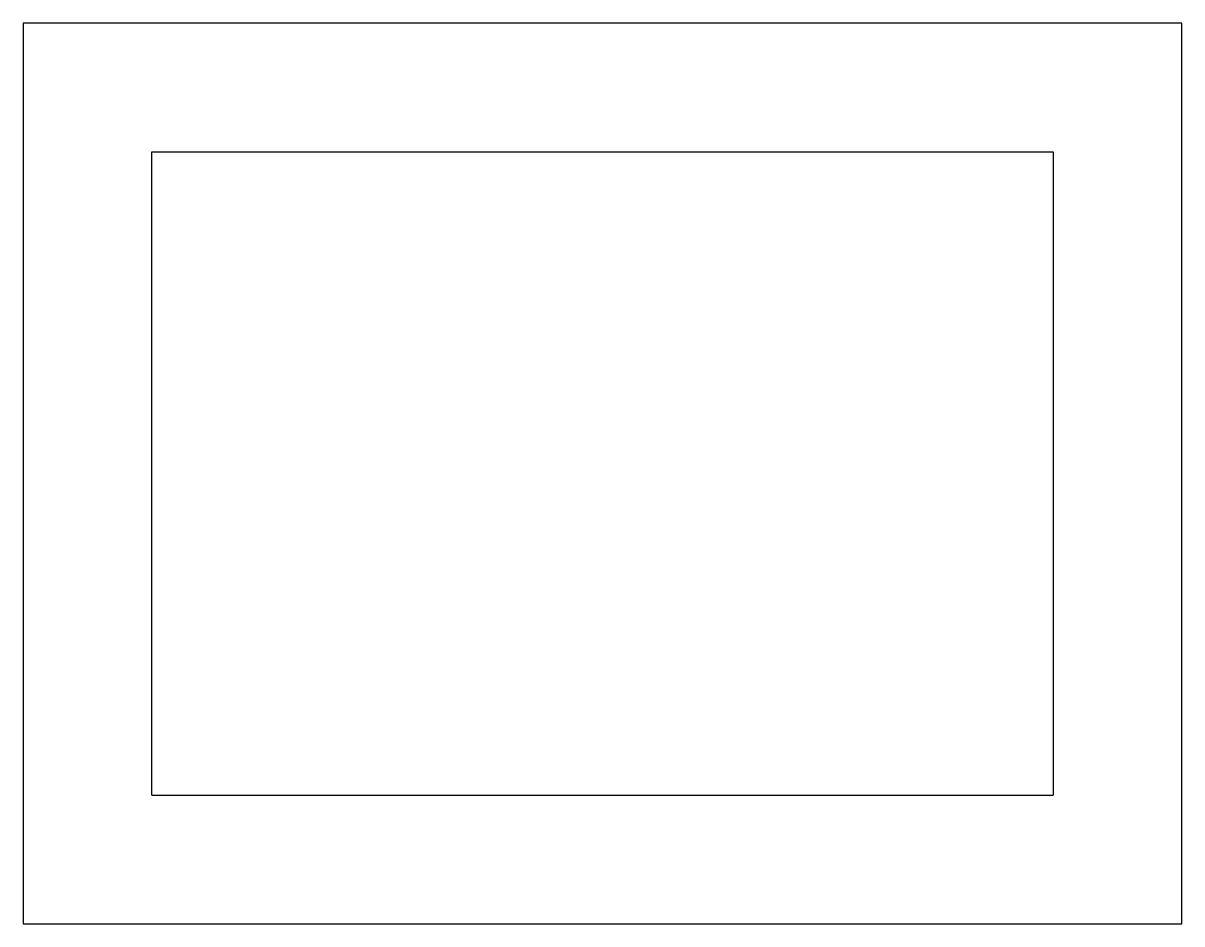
# Model space of a CAD drawing. Header units: millimetres. Extents: x 10 to 100, y 10 to 80.
import ezdxf

# ---------------------------------------------------------------- set-up
doc = ezdxf.new("R2010")
doc.units = ezdxf.units.MM
doc.layers.add('CUT', color=7, linetype='Continuous')

msp = doc.modelspace()

# ---------------------------------------------------------------- linework, layer by layer
at = {"layer": 'CUT'}
for p, q in [((10, 80), (10, 10)), ((100, 80), (10, 80)), ((100, 10), (100, 80)), ((20, 20), (20, 70)), ((20, 70), (90, 70)), ((90, 70), (90, 20)), ((20, 20), (90, 20)), ((10, 10), (55.0005, 10)), ((54.9995, 10), (100, 10))]:
    msp.add_line(p, q, dxfattribs=at)

doc.saveas('drawing.dxf')
